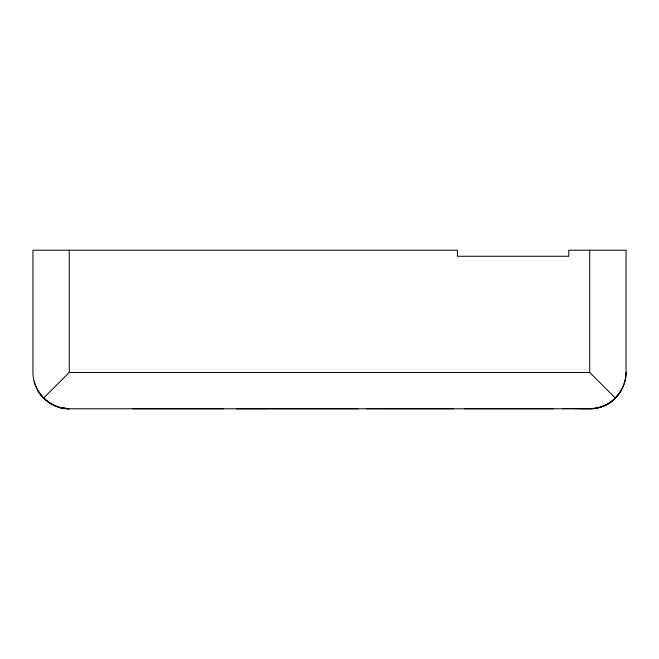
<?xml version="1.0" encoding="UTF-8"?>
<svg xmlns="http://www.w3.org/2000/svg" width="659" height="659" viewBox="0 0 659 659"><rect width="100%" height="100%" fill="white"/><g stroke="black" fill="none" stroke-linecap="round" stroke-linejoin="round"><path stroke-width="0.99" d="M626.05 372.467C626.182 391.784 609.46 408.934 590.052 408.778L68.948 408.786C49.532 408.926 32.793 391.784 32.95 372.45L32.95 250.214L457.437 250.214L457.437 256.269L568.799 256.269L568.799 250.214L626.05 250.214L626.05 372.467C625.836 385.21 618.966 397.311 608.051 403.918C594.286 411.611 578.042 407.682 563.107 408.662M621.223 390.622L615.49 398.151A35.792 35.792 0 0 1 590.044 408.786M69.261 250.214L69.261 372.467L43.494 398.201L37.777 390.622L34.177 381.866M237.421 408.769L236.902 408.769L267.167 408.769L266.648 408.769M69.261 372.467L589.739 372.467L615.506 398.184M132.813 408.753L223.59 408.745M268.979 408.737L357.944 408.745M366.717 408.72L453.26 408.737M464.463 408.704L553.428 408.712M37.777 390.622C44.285 401.52 56.229 408.596 68.948 408.786L59.631 407.542L50.949 403.918L43.494 398.143M59.631 407.542L68.948 408.786M589.739 250.214L589.739 372.467"/></g></svg>
